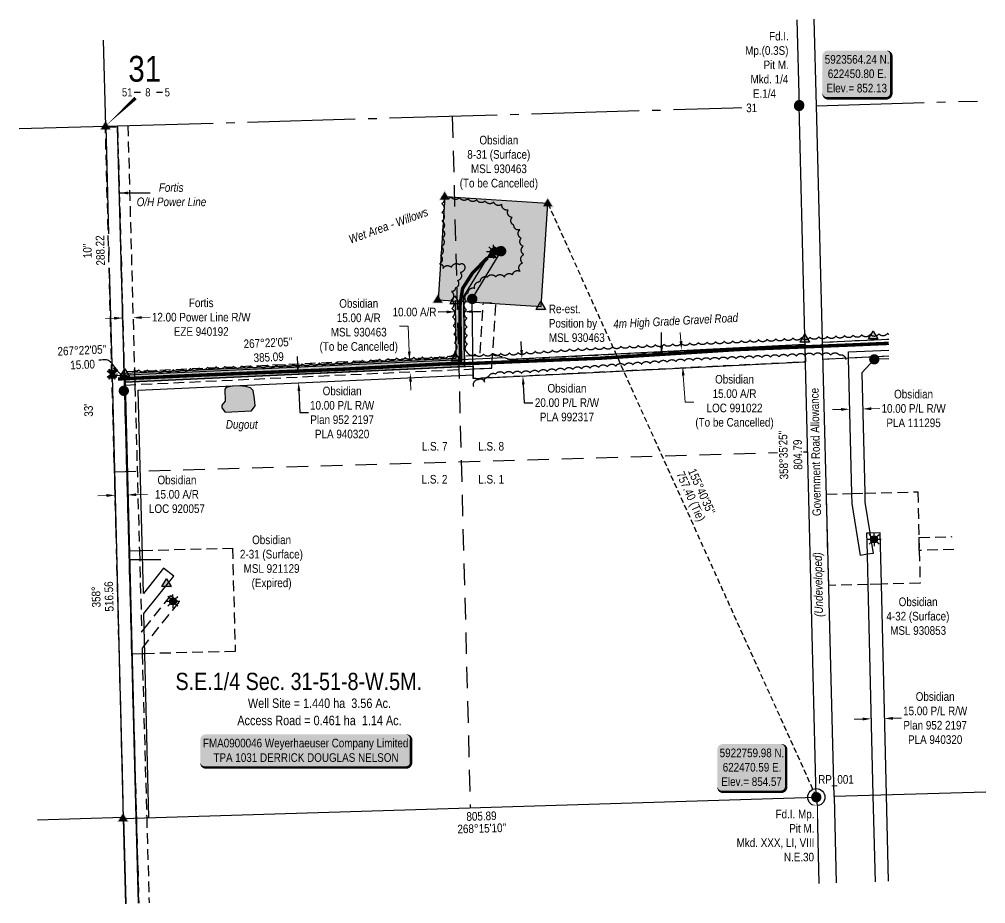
# Model space of a CAD drawing. Extents: x 621079 to 624949, y 5922636 to 5925537.
# Drawn here: x 621545 to 622667, y 5922636 to 5923664 of the extents above; entities that cross this region are included whole.
import ezdxf
from ezdxf.enums import TextEntityAlignment as Align

# ---------------------------------------------------------------- set-up
doc = ezdxf.new("R2010")
doc.units = 0
doc.header["$LTSCALE"] = 5
doc.header["$PDSIZE"] = 0.5
for name, pattern in [('0', [1, 1, 0]), ('foc-ACCESSROAD', [3.75, 2.5, -1.25]), ('foc-FLOWLINE', [3.75, 2.5, -1.25]), ('foc-LSD', [8, 5, -3]), ('foc-QUARTERLINE', [33, 25, -3, 2, -3]), ('foc-TIELINE', [1.875, 1.25, -0.625])]:
    doc.linetypes.add(name, pattern=pattern)
doc.layers.get('Defpoints').update_dxf_attribs({"color": 9})
for name, color, linetype in [('10', 1, 'Continuous'), ('35', 37, 'Continuous'), ('9', 3, 'Continuous'), ('AS-POWER', 104, 'foc-POWER'), ('AS-POWER-T', 104, 'Continuous'), ('AS-ROADS', 254, 'Continuous'), ('C-AR', 13, 'foc-ACCESSROAD'), ('C-RW', 13, 'Continuous'), ('C-SYMBOL', 7, 'Continuous'), ('C-WS', 13, 'foc-ACCESSROAD'), ('C-WS-S', 13, 'Continuous'), ('DETAIL-T', 7, 'Continuous'), ('F-EZE', 190, 'foc-FLOWLINE'), ('L-AREAREQUIRED', 7, 'Continuous'), ('L-AREAWORK', 5, 'Continuous'), ('L-BD', 7, 'Continuous'), ('L-MON', 1, 'Continuous'), ('L-ROAD-T', 7, 'Continuous'), ('L-SEC', 7, 'Continuous'), ('L-SECLBL', 7, 'Continuous'), ('L-SECQ', 8, 'foc-QUARTERLINE'), ('L-SECTION-LSD', 7, 'foc-LSD'), ('L-TIE', 7, 'foc-TIELINE'), ('L-TIE-T', 7, 'Continuous'), ('P-PROPOSED', 10, 'Continuous'), ('P-PROPOSED-H', 21, 'Continuous'), ('P-TXT', 4, 'Continuous'), ('T-BUSH', 110, '0'), ('T-BUSH-T', 110, 'Continuous'), ('T-WATER', 160, 'Continuous'), ('T-WATER-H', 133, 'Continuous'), ('T-WATER-T', 170, 'Continuous')]:
    doc.layers.add(name, color=color, linetype=linetype)
for name, color, linetype, lineweight in [('C-AR-T', 13, 'Continuous', 9), ('C-WS-T', 13, 'Continuous', 9), ('F-EZE-T', 190, 'Continuous', 9), ('T-TEXT', 48, 'Continuous', 18)]:
    doc.layers.add(name, color=color, linetype=linetype, lineweight=lineweight)
doc.styles.add('100L', font='ARIALN.TTF', dxfattribs={"height": 11})
doc.styles.add('175L', font='ARIALN.TTF', dxfattribs={"height": 20})
doc.styles.add('80', font='ARIALN.TTF', dxfattribs={"height": 10})
doc.styles.add('80CG', font='ARIALN.TTF', dxfattribs={"height": 10})
doc.styles.add('80L', font='ARIALN.TTF', dxfattribs={"height": 10})
doc.styles.add('80LS', font='ARIALNI.TTF', dxfattribs={"height": 10})
doc.styles.add('foc-LtypeFont', font='ARIALN.TTF', dxfattribs={"height": 7.35})
doc.styles.add('SIMPLEX', font='ARIALN.TTF')
doc.linetypes.add('foc-POWER', pattern='A,6,-1,["P",foc-LtypeFont,S=0.2,R=0,X=-0.625,Y=-0.75],-1.24,4', length=12.24)
doc.dimstyles.new('Compass 5 000', dxfattribs={"dimscale": 5, "dimtxt": 9, "dimasz": 2, "dimexe": 0.2, "dimexo": 0.0625, "dimgap": 0.5, "dimtad": 0, "dimtih": 1, "dimtoh": 1, "dimzin": 0, "dimdsep": 46, "dimtxsty": '80CG', "dimcen": 0.1, "dimse1": 1, "dimse2": 1, "dimclrd": 256, "dimclrt": 256, "dimaunit": 1, "dimadec": 4, "dimazin": 0, "dimtfac": 0.06, "dimtofl": 0, "dimtmove": 0, "dimatfit": 1, "dimfxl": 0.2, "dimtolj": 1, "dimtzin": 0, "dimlwd": -1, "dimarcsym": 0})

# ---------------------------------------------------------------- blocks, each defined once
blk = doc.blocks.new('L-SECLBL')
at = {"layer": '9', "color": 7}
for p, q in [((-5.1, -27.8), (-12.3, -27.8)), ((20.7, -27.8), (13.5, -27.8))]:
    blk.add_line(p, q, dxfattribs=at)
at = {"layer": '10', "color": 2, "style": 'SIMPLEX'}
blk.add_attdef('SEC', text='', height=30, dxfattribs=at).set_placement((0, 0), align=Align.MIDDLE)
at = {"layer": '10', "color": 5, "style": '80L'}
blk.add_attdef('TWP', text='', height=9.5, dxfattribs=at).set_placement((-14.4, -27.4), align=Align.MIDDLE_RIGHT)
blk.add_attdef('RGE', text='', height=9.5, dxfattribs=at).set_placement((3.6, -27.4), align=Align.MIDDLE_CENTER)
blk.add_attdef('MER', text='', height=9.5, dxfattribs=at).set_placement((23.2, -27.4), align=Align.MIDDLE_LEFT)
blk = doc.blocks.new('*U37')
h = blk.add_hatch(color=255)
edge = h.paths.add_edge_path()
edge.add_line((-116.5, -20), (116.5, -20))
edge.add_arc((116.5, -14), 6, 270, 360)
edge.add_line((122.5, -14), (122.5, 12.5))
edge.add_arc((116.5, 12.5), 6, 0, 90)
edge.add_line((116.5, 18.5), (-116.5, 18.5))
edge.add_arc((-116.5, 12.5), 6, 90, 180)
edge.add_line((-122.5, 12.5), (-122.5, -14))
edge.add_arc((-116.5, -14), 6, 180, 270)
at = {"color": 44, "flags": 128}
blk.add_lwpolyline([(-116.5, -20, 3, 3, 0), (116.5, -20, 3, 3, 0.414214), (122.5, -14, 3, 3, 0), (122.5, 12.5, 3, 0, 0.414214), (116.5, 18.5, 0, 0, 0), (-116.5, 18.5, 0, 0, 0.414214), (-122.5, 12.5, 0, 0, 0), (-122.5, -14, 0, 3, 0.414214)], format="xyseb", close=True, dxfattribs=at)
at = {"color": 44, "style": '80'}
blk.add_attdef('ENTER_TEXT_001', (-36, -5), '', height=10, dxfattribs=at)
blk = doc.blocks.new('*D38')
at = {"layer": 'Defpoints', "color": 0, "transparency": 16777216}
for p in [(621664, 5923346.3), (621676, 5923346.6), (621676.8, 5923317.2)]:
    blk.add_point(p, dxfattribs=at)
at = {"layer": 'F-EZE-T', "transparency": 16777216}
for p, q in [((621686.8, 5923317.5), (621696.8, 5923317.8)), ((621654.8, 5923316.6), (621644.8, 5923316.3))]:
    blk.add_line(p, q, dxfattribs=at)
for points in [[(621654.8, 5923318.3), (621654.9, 5923314.9), (621664.8, 5923316.9)], [(621686.8, 5923319.1), (621686.9, 5923315.8), (621676.8, 5923317.2)]]:
    blk.add_solid(points, dxfattribs=at)
at = {"layer": 'F-EZE-T', "transparency": 16777216, "insert": (621756, 5923317.8), "char_height": 10, "attachment_point": 5, "style": '80CG'}
blk.add_mtext('\\A1;Fortis\\P12.00 Power Line R/W\\PEZE 940192', dxfattribs=at)
blk = doc.blocks.new('*D39')
at = {"layer": 'C-AR-T', "transparency": 16777216}
for p, q in [((621646, 5923110.6), (621636, 5923110.3)), ((621680.4, 5923111.5), (621693.5, 5923111.9))]:
    blk.add_line(p, q, dxfattribs=at)
for points in [[(621645.9, 5923112.3), (621646, 5923108.9), (621656, 5923110.9)], [(621680.4, 5923113.2), (621680.5, 5923109.9), (621670.4, 5923111.3)]]:
    blk.add_solid(points, dxfattribs=at)
at = {"layer": 'Defpoints', "color": 0, "transparency": 16777216}
for p in [(621655, 5923148.4), (621669.4, 5923148.8), (621670.4, 5923111.3)]:
    blk.add_point(p, dxfattribs=at)
at = {"layer": 'C-AR-T', "transparency": 16777216, "insert": (621727.8, 5923111.9), "char_height": 10, "attachment_point": 5, "style": '80CG'}
blk.add_mtext('\\A1;Obsidian\\P15.00 A/R\\PLOC 920057', dxfattribs=at)
blk = doc.blocks.new('*D40')
at = {"layer": 'C-AR-T', "transparency": 16777216}
for p, q in [((622313.3, 5923290), (622312.6, 5923300)), ((622316.1, 5923250.1), (622318.2, 5923219.2)), ((622318.2, 5923219.2), (622328.2, 5923219.2))]:
    blk.add_line(p, q, dxfattribs=at)
for points in [[(622315, 5923290.1), (622311.7, 5923289.9), (622314, 5923280)], [(622317.7, 5923250.2), (622314.4, 5923250), (622315.4, 5923260.1)]]:
    blk.add_solid(points, dxfattribs=at)
at = {"layer": 'Defpoints', "color": 0, "transparency": 16777216}
for p in [(622278.9, 5923277.6), (622280.3, 5923257.6), (622315.4, 5923260.1)]:
    blk.add_point(p, dxfattribs=at)
at = {"layer": 'C-AR-T', "transparency": 16777216, "insert": (622375.6, 5923219.2), "char_height": 10, "attachment_point": 5, "style": '80CG'}
blk.add_mtext('\\A1;Obsidian\\P15.00 A/R\\PLOC 991022\\P(To be Cancelled)', dxfattribs=at)
blk = doc.blocks.new('GAS')
h = blk.add_hatch(color=255)
h.dxf.hatch_style = 1
edge = h.paths.add_edge_path()
edge.add_arc((0, 0), 0.9, 0, 360)
for p, q in [((-0.81, 0), (-1.62, 0)), ((-0.57, 0.57), (-1.14, 1.14)), ((0, 0.81), (0, 1.62)), ((0.57, 0.57), (1.14, 1.14)), ((1.62, 0), (0.81, 0)), ((-0.57, -0.57), (-1.14, -1.14)), ((0, -0.81), (0, -1.62)), ((1.14, -1.14), (0.57, -0.57))]:
    blk.add_line(p, q)
blk.add_circle((0, 0), 0.8)
blk = doc.blocks.new('*D41')
at = {"layer": 'C-WS-S', "transparency": 16777216}
for p, q in [((621868.2, 5923262.1), (621867.7, 5923272.1)), ((621869.5, 5923232.1), (621870.7, 5923207)), ((621870.7, 5923207), (621880.7, 5923207))]:
    blk.add_line(p, q, dxfattribs=at)
for points in [[(621869.8, 5923262.2), (621866.5, 5923262), (621868.6, 5923252.1)], [(621871.2, 5923232.2), (621867.9, 5923232.1), (621869.1, 5923242.1)]]:
    blk.add_solid(points, dxfattribs=at)
at = {"layer": 'Defpoints', "color": 0, "transparency": 16777216}
for p in [(621868.6, 5923252.1), (621932, 5923255), (621932.4, 5923245)]:
    blk.add_point(p, dxfattribs=at)
at = {"layer": 'C-WS-S', "transparency": 16777216, "insert": (621919.7, 5923207), "char_height": 10, "attachment_point": 5, "style": '80CG'}
blk.add_mtext('\\A1;Obsidian\\P10.00 P/L R/W\\PPlan 952 2197\\PPLA 940320', dxfattribs=at)
blk = doc.blocks.new('*D42')
at = {"layer": 'C-WS-S', "transparency": 16777216}
for p, q in [((622128.1, 5923279.6), (622127.6, 5923289.6)), ((622130.2, 5923239.6), (622131.3, 5923218.5)), ((622131.3, 5923218.5), (622141.3, 5923218.5))]:
    blk.add_line(p, q, dxfattribs=at)
for points in [[(622129.8, 5923279.7), (622126.5, 5923279.5), (622128.6, 5923269.6)], [(622131.9, 5923239.7), (622128.6, 5923239.5), (622129.7, 5923249.6)]]:
    blk.add_solid(points, dxfattribs=at)
at = {"layer": 'Defpoints', "color": 0, "transparency": 16777216}
for p in [(622170.9, 5923271.8), (622171.9, 5923251.8), (622129.7, 5923249.6)]:
    blk.add_point(p, dxfattribs=at)
at = {"layer": 'C-WS-S', "transparency": 16777216, "insert": (622180.9, 5923218.5), "char_height": 10, "attachment_point": 5, "style": '80CG'}
blk.add_mtext('\\A1;Obsidian\\P20.00 P/L R/W\\PPLA 992317', dxfattribs=at)
blk = doc.blocks.new('*D43')
at = {"layer": 'C-AR-T', "transparency": 16777216}
for p, q in [((622524.6, 5922850.8), (622514.6, 5922850.6)), ((622559.6, 5922851.7), (622569.6, 5922851.9))]:
    blk.add_line(p, q, dxfattribs=at)
for points in [[(622524.5, 5922852.5), (622524.6, 5922849.2), (622534.6, 5922851.1)], [(622559.5, 5922853.3), (622559.6, 5922850), (622549.6, 5922851.4)]]:
    blk.add_solid(points, dxfattribs=at)
at = {"layer": 'Defpoints', "color": 0, "transparency": 16777216}
for p in [(622533.8, 5922884.6), (622548.8, 5922885), (622549.6, 5922851.4)]:
    blk.add_point(p, dxfattribs=at)
at = {"layer": 'C-AR-T', "transparency": 16777216, "insert": (622608.7, 5922851.9), "char_height": 10, "attachment_point": 5, "style": '80CG'}
blk.add_mtext('\\A1;Obsidian\\P15.00 P/L R/W^JPlan 952 2197\\PPLA 940320', dxfattribs=at)
blk = doc.blocks.new('TRIA')
blk.add_hatch(color=255).paths.add_polyline_path([(-0.04, 1.52), (-1.47, -0.87), (1.39, -0.87)])
blk = doc.blocks.new('TRIAA')
blk.add_blockref('TRIA', (0, 0))
blk = doc.blocks.new('TRIB')
at = {"color": 1}
blk.add_lwpolyline([(-1.12, -0.67), (-0.04, 1.13), (1.04, -0.67)], close=True, dxfattribs=at)
blk = doc.blocks.new('TRIBB')
blk.add_blockref('TRIB', (0, 0))
blk = doc.blocks.new('TRICC')
for name in ['TRIAA', 'TRIBB']:
    blk.add_blockref(name, (0, 0))
blk = doc.blocks.new('plspike')
blk.add_blockref('TRICC', (0, 0))
blk = doc.blocks.new('fdia')
at = {"color": 255, "const_width": 1}
blk.add_lwpolyline([(-0.5, 0, 1), (0.5, 0, 1)], format="xyb", close=True, dxfattribs=at)
blk = doc.blocks.new('Fdiaa')
blk.add_blockref('fdia', (0, 0))
blk = doc.blocks.new('fdib')
at = {"color": 1, "const_width": 1.6}
blk.add_lwpolyline([(-0.4, 0, 1), (0.4, 0, 1)], format="xyb", close=True, dxfattribs=at)
at = {"color": 1}
blk.add_circle((0, 0), 0.8, dxfattribs=at)
blk = doc.blocks.new('Fdibb')
blk.add_blockref('fdib', (0, 0))
blk = doc.blocks.new('fdicc')
for name in ['Fdibb', 'Fdiaa']:
    blk.add_blockref(name, (0, 0))
blk = doc.blocks.new('FDI')
blk.add_blockref('fdicc', (0, 0))
blk = doc.blocks.new('STRIA')
blk.add_hatch(color=255).paths.add_polyline_path([(-0.04, 1.52), (-1.47, -0.87), (1.39, -0.87)])
blk = doc.blocks.new('STRIAA')
blk.add_blockref('STRIA', (0, 0))
blk = doc.blocks.new('STRIB')
at = {"color": 1}
blk.add_solid([(-1.12, -0.67), (-0.04, 1.13), (1.04, -0.67)], dxfattribs=at)
blk = doc.blocks.new('STRIBB')
blk.add_blockref('STRIB', (0, 0))
blk = doc.blocks.new('STRICC')
for name in ['STRIAA', 'STRIBB']:
    blk.add_blockref(name, (0, 0))
blk = doc.blocks.new('fdspike')
blk.add_blockref('STRICC', (0, 0))
blk = doc.blocks.new('*D44')
at = {"layer": 'C-AR-T', "transparency": 16777216}
for p, q in [((621996.3, 5923307.3), (621986.3, 5923307.3)), ((621997.7, 5923277.9), (621996.3, 5923307.3)), ((621999.3, 5923242.9), (621999.7, 5923232.9))]:
    blk.add_line(p, q, dxfattribs=at)
for points in [[(621999.3, 5923278), (621996, 5923277.8), (621998.1, 5923267.9)], [(622000.9, 5923243), (621997.6, 5923242.8), (621998.8, 5923252.9)]]:
    blk.add_solid(points, dxfattribs=at)
at = {"layer": 'Defpoints', "color": 0, "transparency": 16777216}
for p in [(621976.9, 5923266.9), (621998.1, 5923267.9), (621977.6, 5923251.9)]:
    blk.add_point(p, dxfattribs=at)
at = {"layer": 'C-AR-T', "transparency": 16777216, "insert": (621939, 5923307.3), "char_height": 10, "attachment_point": 5, "style": '80CG'}
blk.add_mtext('\\A1;Obsidian\\P15.00 A/R\\PMSL 930463\\P(To be Cancelled)', dxfattribs=at)
blk = doc.blocks.new('TEMP')
h = blk.add_hatch(color=255)
h.dxf.hatch_style = 1
h.paths.add_polyline_path([(0, 0.25), (-0.67, 1.15), (-0.67, 0.67), (-1.15, 0.67), (-0.25, 0), (-1.15, -0.67), (-0.67, -0.67), (-0.67, -1.15), (0, -0.25), (0.67, -1.15), (0.67, -0.67), (1.15, -0.67), (0.25, 0), (1.15, 0.67), (0.67, 0.67), (0.67, 1.15)])
h.paths.add_polyline_path([(0.57, 0.85), (0.57, 0.57), (0.85, 0.57), (0.08, 0), (0.85, -0.57), (0.57, -0.57), (0.57, -0.85), (0, -0.08), (-0.57, -0.85), (-0.57, -0.57), (-0.85, -0.57), (-0.08, 0), (-0.85, 0.57), (-0.57, 0.57), (-0.57, 0.85), (0, 0.08)], flags=16)
h = blk.add_hatch(color=1)
h.dxf.hatch_style = 1
h.paths.add_polyline_path([(0, 0.08), (-0.57, 0.85), (-0.57, 0.57), (-0.85, 0.57), (-0.08, 0), (-0.85, -0.57), (-0.57, -0.57), (-0.57, -0.85), (0, -0.08), (0.57, -0.85), (0.57, -0.57), (0.85, -0.57), (0.08, 0), (0.85, 0.57), (0.57, 0.57), (0.57, 0.85)])
at = {"color": 1}
for p, q in [((-0.08, 0), (0.08, 0)), ((0, 0.08), (0, -0.08))]:
    blk.add_line(p, q, dxfattribs=at)
at = {"color": 255, "flags": 128}
blk.add_lwpolyline([(-0.25, 0), (-1.15, 0.67), (-0.67, 0.67), (-0.67, 1.15), (0, 0.25), (0.67, 1.15), (0.67, 0.67), (1.15, 0.67), (0.25, 0), (1.15, -0.67), (0.67, -0.67), (0.67, -1.15), (0, -0.25), (-0.67, -1.15), (-0.67, -0.67), (-1.15, -0.67)], close=True, dxfattribs=at)
at = {"color": 1, "flags": 128}
blk.add_lwpolyline([(-0.08, 0), (-0.85, 0.57), (-0.57, 0.57), (-0.57, 0.85), (0, 0.08), (0.57, 0.85), (0.57, 0.57), (0.85, 0.57), (0.08, 0), (0.85, -0.57), (0.57, -0.57), (0.57, -0.85), (0, -0.08), (-0.57, -0.85), (-0.57, -0.57), (-0.85, -0.57)], close=True, dxfattribs=at)
blk = doc.blocks.new('*U50')
h = blk.add_hatch(color=254)
edge = h.paths.add_edge_path()
edge.add_line((-34, -28.5), (34, -28.5))
edge.add_arc((34, -22.5), 6, 270, 360)
edge.add_line((40, -22.5), (40, 21))
edge.add_arc((34, 21), 6, 0, 90)
edge.add_line((34, 27), (-34, 27))
edge.add_arc((-34, 21), 6, 90, 180)
edge.add_line((-40, 21), (-40, -22.5))
edge.add_arc((-34, -22.5), 6, 180, 270)
at = {"color": 1, "flags": 128}
blk.add_lwpolyline([(-34, -28.5, 3, 3, 0), (34, -28.5, 3, 3, 0.414214), (40, -22.5, 3, 3, 0), (40, 21, 3, 0, 0.414214), (34, 27, 0, 0, 0), (-34, 27, 0, 0, 0.414214), (-40, 21, 0, 0, 0), (-40, -22.5, 0, 3, 0.414214)], format="xyseb", close=True, dxfattribs=at)
blk.add_lwpolyline([(-5.7, -12.4, 0, 10, 0), (0, 0, 5, 5, 0)], format="xyseb", dxfattribs=at)
at = {"color": 1, "style": '80'}
blk.add_attdef('ENTER_TEXT_001', (-36, -5), '', height=10, dxfattribs=at)
blk = doc.blocks.new('*D51')
at = {"layer": 'Defpoints', "color": 0, "transparency": 16777216}
for p in [(622051.1, 5923324.6), (622051.1, 5923324.1), (622061.1, 5923324.7)]:
    blk.add_point(p, dxfattribs=at)
at = {"layer": 'P-TXT', "transparency": 16777216}
for p, q in [((622041.1, 5923323.9), (622031.1, 5923323.8)), ((622071.1, 5923324.4), (622081.1, 5923324.5))]:
    blk.add_line(p, q, dxfattribs=at)
for points in [[(622041.1, 5923325.6), (622041.1, 5923322.3), (622051.1, 5923324.1)], [(622071.1, 5923326), (622071.1, 5923322.7), (622061.1, 5923324.2)]]:
    blk.add_solid(points, dxfattribs=at)
at = {"layer": 'P-TXT', "transparency": 16777216, "insert": (622003.8, 5923323.8), "char_height": 10, "attachment_point": 5, "style": '80CG'}
blk.add_mtext('\\A1;10.00 A/R', dxfattribs=at)
blk = doc.blocks.new('*D52')
at = {"layer": 'C-AR-T', "transparency": 16777216}
for p, q in [((622499.5, 5923210.6), (622489.5, 5923210.4)), ((622534.5, 5923211.5), (622544.5, 5923211.7))]:
    blk.add_line(p, q, dxfattribs=at)
for points in [[(622499.4, 5923212.3), (622499.5, 5923209), (622509.5, 5923210.9)], [(622534.4, 5923213.2), (622534.5, 5923209.8), (622524.5, 5923211.2)]]:
    blk.add_solid(points, dxfattribs=at)
at = {"layer": 'Defpoints', "color": 0, "transparency": 16777216}
for p in [(622509.3, 5923217.4), (622524.3, 5923217.8), (622524.5, 5923211.2)]:
    blk.add_point(p, dxfattribs=at)
at = {"layer": 'C-AR-T', "transparency": 16777216, "insert": (622583.6, 5923211.7), "char_height": 10, "attachment_point": 5, "style": '80CG'}
blk.add_mtext('\\A1;Obsidian\\P10.00 P/L R/W\\PPLA 111295', dxfattribs=at)

msp = doc.modelspace()

# ---------------------------------------------------------------- hatches: boundary and pattern name
at = {"layer": 'P-PROPOSED-H'}
h = msp.add_hatch(color=256, dxfattribs=at)
h.dxf.hatch_style = 1
h.paths.add_polyline_path([(622039.047, 5923457.856), (622031.103, 5923338.161), (622150.793, 5923330.234), (622158.74, 5923449.912)])
h = msp.add_hatch(color=256, dxfattribs=at)
h.dxf.hatch_style = 1
h.paths.add_polyline_path([(621667.546, 5923242.328), (622061.969, 5923260.459), (622060.917, 5923336.143), (622050.913, 5923336.852), (622051.839, 5923270), (621667.293, 5923252.323)])
at = {"layer": 'T-WATER-H'}
h = msp.add_hatch(color=256, dxfattribs=at)
h.dxf.hatch_style = 1
h.paths.add_polyline_path([(621783.293, 5923234.345), (621783.692, 5923220.385), (621780.001, 5923215.499), (621779.901, 5923212.408), (621783.692, 5923207.522), (621814.515, 5923208.918), (621818.704, 5923214.801), (621818.006, 5923223.077), (621816.211, 5923232.55), (621813.218, 5923235.84), (621807.432, 5923237.436), (621800.649, 5923238.134), (621792.17, 5923237.535), (621784.988, 5923235.94)])

# ---------------------------------------------------------------- linework, layer by layer
at = {"layer": '35', "color": 3}
msp.add_circle((622470.589, 5922759.98), 9.997, dxfattribs=at)
at = {"layer": 'AS-POWER', "flags": 128}
for points in [[(621683.566, 5922636.706), (621658.789, 5923539.007)], [(621672.595, 5923036.229), (621708.955, 5923036.229)]]:
    msp.add_lwpolyline(points, dxfattribs=at)
at = {"layer": 'AS-ROADS', "const_width": 3.999, "flags": 128}
for points in [[(622088.772, 5923386.97), (622071.151, 5923369.156), (622059.647, 5923351.175), (622056.469, 5923330.513), (622057.366, 5923263.923), (622036.716, 5923263.485), (621920.057, 5923257.339), (621751.878, 5923250.333), (621659.224, 5923246.02)], [(622554.83, 5923287.458), (622510.345, 5923285.538), (622378.61, 5923280.201), (622217.969, 5923270.071), (622064.254, 5923263.871), (622051.726, 5923263.911)]]:
    msp.add_lwpolyline(points, dxfattribs=at)
at = {"layer": 'C-AR'}
for points in [[(621668.382, 5922636.261), (621665.838, 5922736.232), (621652.277, 5923250.394), (621644.674, 5923538.681), (621658.798, 5923539.007), (621666.573, 5923252.772), (621666.62, 5923251.039), (621666.837, 5923243.036), (621666.98, 5923237.765), (621667.109, 5923233.042), (621672.192, 5923046.424), (621675.162, 5922937.418), (621675.462, 5922926.398), (621680.629, 5922736.668), (621683.499, 5922636.704)], [(622554.984, 5923272.417), (622508.152, 5923270.196), (622507.863, 5923270.183), (622478.324, 5923268.784), (622477.813, 5923288.794), (622554.778, 5923292.443)], [(622630.489, 5923047.81), (622590.248, 5923046.802), (622589.872, 5923061.806), (622628.533, 5923062.775)]]:
    msp.add_lwpolyline(points, dxfattribs=at)
at = {"layer": 'C-AR', "flags": 128}
for points in [[(621667.63, 5923239.02), (622093.448, 5923258.736), (622098.426, 5923333.695), (622083.464, 5923334.688), (622079.374, 5923273.095), (621667.251, 5923254.014)], [(622071.937, 5923257.74), (622093.448, 5923258.736), (622094.567, 5923275.592), (622114.005, 5923268.619), (622272.02, 5923276.584), (622331.923, 5923279.604), (622457.471, 5923285.933), (622457.97, 5923265.939), (622332.93, 5923259.636), (622273.027, 5923256.617), (622072.081, 5923246.487)]]:
    msp.add_lwpolyline(points, close=True, dxfattribs=at)
at = {"layer": 'C-RW'}
for points in [[(622554.984, 5923272.417), (622508.152, 5923270.196), (622507.863, 5923270.183), (622478.324, 5923268.784), (622477.813, 5923288.794), (622554.778, 5923292.443)], [(622555.013, 5923269.631), (622538.041, 5923268.876), (622523.453, 5923253.2), (622526.883, 5923113.277), (622527.144, 5923102.78), (622532.894, 5923067.412), (622536.673, 5923043.38), (622529.927, 5923042.406), (622521.862, 5923041.004), (622512.173, 5923101.401), (622511.891, 5923112.902), (622508.013, 5923270.189), (622507.851, 5923277.541), (622554.91, 5923279.636)], [(622539.205, 5922661.781), (622536.751, 5922761.942), (622530.782, 5923007.28), (622529.957, 5923041.191), (622529.922, 5923042.62), (622529.321, 5923067.326), (622533.047, 5923067.416), (622544.312, 5923067.689), (622545.772, 5923007.655), (622551.738, 5922762.377), (622554.192, 5922662.22)]]:
    msp.add_lwpolyline(points, dxfattribs=at)
at = {"layer": 'C-WS'}
for points in [[(622590.248, 5923046.802), (622591.2, 5923008.793), (622545.772, 5923007.655), (622530.782, 5923007.28), (622485.029, 5923006.134), (622482.322, 5923112.161), (622512.287, 5923112.912), (622526.88, 5923113.277), (622527.269, 5923113.287), (622588.545, 5923114.821), (622589.872, 5923061.806), (622590.248, 5923046.802)], [(621792.224, 5923049.45), (621795.494, 5922929.423), (621690.452, 5922926.776), (621687.465, 5922926.7), (621675.462, 5922926.398), (621675.162, 5922937.418), (621672.192, 5923046.424), (621684.195, 5923046.727), (621687.183, 5923046.802), (621792.224, 5923049.45)]]:
    msp.add_lwpolyline(points, close=True, dxfattribs=at)
at = {"layer": 'Defpoints', "color": 5}
for p, q in [((622158.74, 5923449.912), (622158.742, 5923449.912)), ((622031.127, 5923338.071), (622031.133, 5923338.159)), ((621666.08, 5923232.248), (621666.161, 5923232.25))]:
    msp.add_line(p, q, dxfattribs=at)
at = {"layer": 'Defpoints'}
for p in [(622095.694, 5923393.975), (622537.744, 5923059.671), (621729.775, 5922986.854)]:
    msp.add_point(p, dxfattribs=at)
at = {"layer": 'F-EZE'}
msp.add_lwpolyline([(621683.499, 5922636.704), (621680.629, 5922736.668), (621675.462, 5922926.398), (621675.162, 5922937.418), (621672.192, 5923046.424), (621667.109, 5923233.042), (621666.98, 5923237.765), (621666.837, 5923243.036), (621666.62, 5923251.039), (621666.572, 5923252.772), (621658.789, 5923539.007), (621658.739, 5923540.267), (621670.741, 5923540.608), (621678.568, 5923253.318), (621678.615, 5923251.578), (621678.833, 5923243.575), (621678.976, 5923238.312), (621684.195, 5923046.727), (621686.776, 5922951.973), (621689.667, 5922955.596), (621720.529, 5922994.27), (621729.914, 5922986.78), (621687.283, 5922933.358), (621687.465, 5922926.7), (621692.631, 5922737.021), (621695.501, 5922637.055)], dxfattribs=at)
at = {"layer": 'L-SEC'}
for p, q in [((622448.136, 5923663.424), (622450.7, 5923562.837)), ((622470.801, 5923563.442), (622468.238, 5923664.013)), ((622491.297, 5922760.621), (622470.801, 5923563.442)), ((621665.354, 5922735.418), (622470.589, 5922759.98)), ((622471.195, 5922760.037), (622473.703, 5922659.861)), ((622667.372, 5922765.748), (622491.297, 5922760.621)), ((622491.297, 5922760.621), (622493.805, 5922660.45)), ((621665.837, 5922736.231), (621565.88, 5922733.276))]:
    msp.add_line(p, q, dxfattribs=at)
at = {"layer": 'L-SEC', "flags": 128}
msp.add_lwpolyline([(622470.589, 5922759.98), (622450.553, 5923563.309)], dxfattribs=at)
at = {"layer": 'L-SECLBL', "flags": 128}
msp.add_lwpolyline([(621644.641, 5923539.869, 0, 3.999, 0), (621679.673, 5923572.437, 0, 0, 0)], format="xyseb", dxfattribs=at)
at = {"layer": 'L-SECQ'}
for p, q in [((621642.006, 5923639.83), (621644.643, 5923539.867)), ((622470.801, 5923563.442), (622657.694, 5923569.072)), ((621645.034, 5923539.662), (622450.553, 5923563.309)), ((621544.681, 5923537.018), (621644.643, 5923539.867)), ((621665.837, 5922736.231), (621668.382, 5922636.261))]:
    msp.add_line(p, q, dxfattribs=at)
at = {"layer": 'L-SECQ', "flags": 128}
msp.add_lwpolyline([(621645.034, 5923539.662), (621665.354, 5922735.418)], dxfattribs=at)
at = {"layer": 'L-SECTION-LSD', "flags": 128}
for points in [[(622047.671, 5923551.352), (622068.516, 5922748.134)], [(621655.24, 5923138.049), (622460.948, 5923161.437)]]:
    msp.add_lwpolyline(points, dxfattribs=at)
at = {"layer": 'L-TIE'}
for p, q in [((622158.74, 5923449.912), (622470.589, 5922759.98)), ((621652.309, 5923251.634), (621667.291, 5923252.323))]:
    msp.add_line(p, q, dxfattribs=at)
at = {"layer": 'P-PROPOSED', "flags": 128}
for points in [[(622039.047, 5923457.856), (622031.103, 5923338.161), (622150.793, 5923330.234), (622158.74, 5923449.912)], [(621667.546, 5923242.328), (622061.969, 5923260.459), (622060.917, 5923336.143), (622050.913, 5923336.852), (622051.839, 5923270), (621667.293, 5923252.323)]]:
    msp.add_lwpolyline(points, close=True, dxfattribs=at)
at = {"layer": 'T-BUSH', "flags": 128}
for points in [[(622554.725, 5923297.675, -0.08249204), (622553.246, 5923299.022, -0.52056705), (622543.266, 5923298.456, -0.52056705), (622533.285, 5923297.89, -0.52056705), (622523.302, 5923297.375, -0.52056705), (622513.317, 5923296.9, -0.52056705), (622503.332, 5923296.425, -0.52056705), (622493.346, 5923295.95, -0.52056705), (622483.361, 5923295.475, -0.52056705), (622473.376, 5923295, -0.52056705), (622463.391, 5923294.524, -0.52056705), (622453.406, 5923294.049, -0.52056705), (622443.42, 5923293.574, -0.52056705), (622433.435, 5923293.099, -0.52056705), (622423.45, 5923292.624, -0.52056705), (622413.465, 5923292.149, -0.52056705), (622403.48, 5923291.673, -0.52056705), (622393.494, 5923291.197, -0.52056705), (622383.509, 5923290.719, -0.52056705), (622373.524, 5923290.24, -0.52056705), (622363.539, 5923289.762, -0.52056705), (622353.554, 5923289.284, -0.52056705), (622343.569, 5923288.806, -0.52056705), (622333.584, 5923288.328, -0.52056705), (622323.599, 5923287.85, -0.52056705), (622313.614, 5923287.372, -0.52056705), (622303.629, 5923286.894, -0.52056705), (622293.644, 5923286.416, -0.52056705), (622283.659, 5923285.937, -0.52056705), (622273.674, 5923285.459, -0.52056705), (622263.689, 5923284.981, -0.52056705), (622253.704, 5923284.503, -0.52056705), (622243.719, 5923284.025, -0.52056705), (622233.733, 5923283.547, -0.52056705), (622223.748, 5923283.069, -0.52056705), (622213.763, 5923282.591, -0.52056705), (622203.778, 5923282.113, -0.52056705), (622193.793, 5923281.634, -0.52056705), (622183.817, 5923281.01, -0.52056705), (622173.847, 5923280.286, -0.52056705), (622163.876, 5923279.562, -0.52056705), (622153.906, 5923278.838, -0.52056705), (622143.936, 5923278.115, -0.52056705), (622133.966, 5923277.391, -0.52056705), (622123.995, 5923276.667, -0.52056705), (622114.01, 5923276.21, -0.52056705), (622104.022, 5923275.786, -0.52056705), (622094.035, 5923275.362, -0.52056705), (622084.047, 5923274.939, -0.52056705), (622074.059, 5923274.58, -0.52056705), (622065.501, 5923276.554, -0.52056705), (622065.308, 5923286.549, -0.52056705), (622065.114, 5923296.544, -0.52056705), (622064.921, 5923306.538, -0.52056705), (622064.728, 5923316.533, -0.52056705), (622064.258, 5923326.518, -0.52056705), (622063.962, 5923336.505, -0.52056705), (622066.138, 5923346.157, -0.52056705), (622073.715, 5923351.556, -0.52056705), (622080.084, 5923359.176, -0.52056705), (622088.486, 5923364.594, -0.52056705), (622098.142, 5923364.755, -0.52056705), (622108.125, 5923364.646, -0.52056705), (622117.684, 5923367.07, -0.52056705), (622126.389, 5923371.22, -0.52056705), (622129.082, 5923380.847, -0.52056705), (622130.712, 5923390.675, -0.52056705), (622130.025, 5923400.216, -0.52056705), (622127.619, 5923409.525, -0.52056705), (622126.038, 5923419.385, -0.52056705), (622119.247, 5923424.731, -0.52056705), (622117.164, 5923433.705, -0.52056705), (622112.531, 5923442.357, -0.52056705), (622105.268, 5923449.034, -0.52056705), (622095.807, 5923451.664, -0.52056705), (622085.897, 5923452.972, -0.52056705), (622075.986, 5923454.28, -0.52056705), (622066.075, 5923455.588, -0.52056705), (622056.165, 5923456.896, -0.52056705), (622046.206, 5923457.751, -0.52056705), (622036.244, 5923458.584, -0.52056705), (622035.443, 5923449.628, -0.52056705), (622035.614, 5923439.633, -0.52056705), (622035.785, 5923429.638, -0.52056705), (622035.957, 5923419.643, -0.52056705), (622036.121, 5923409.648, -0.52056705), (622035.037, 5923399.711, -0.52056705), (622033.952, 5923389.773, -0.52056705), (622032.868, 5923379.836, -0.52056705), (622036.91, 5923374.488, -0.52056705), (622046.691, 5923375.863, -0.52056705), (622056.213, 5923378.905, -0.52056705), (622061.451, 5923378.664, -0.52056705), (622057.204, 5923369.701, -0.52056705), (622053.931, 5923360.255, -0.52056705), (622051.04, 5923351.582, -0.52056705), (622046.769, 5923347.743, -0.52056705), (622046.457, 5923337.777, -0.52056705), (622047.177, 5923327.91, -0.52056705), (622047.982, 5923317.948, -0.52056705), (622048.719, 5923307.979, -0.52056705), (622049.457, 5923298.009, -0.52056705), (622050.194, 5923288.04, -0.52056705), (622050.63, 5923278.127, -0.52056705), (622042.818, 5923272.519, -0.52056705), (622032.895, 5923271.994, -0.52056705), (622022.902, 5923271.749, -0.52056705), (622012.908, 5923271.503, -0.52056705), (622002.915, 5923271.257, -0.52056705), (621992.921, 5923271.012, -0.52056705), (621982.941, 5923270.497, -0.52056705), (621972.971, 5923269.774, -0.52056705), (621963, 5923269.051, -0.52056705), (621953.03, 5923268.328, -0.52056705), (621943.06, 5923267.605, -0.52056705), (621933.089, 5923266.882, -0.52056705), (621923.119, 5923266.159, -0.52056705), (621913.147, 5923265.466, -0.52056705), (621903.161, 5923264.998, -0.52056705), (621893.176, 5923264.53, -0.52056705), (621883.19, 5923264.062, -0.52056705), (621873.205, 5923263.594, -0.52056705), (621863.219, 5923263.126, -0.52056705), (621853.234, 5923262.658, -0.52056705), (621843.248, 5923262.19, -0.52056705), (621833.257, 5923261.88, -0.52056705), (621823.264, 5923261.611, -0.52056705), (621813.271, 5923261.342, -0.52056705), (621803.278, 5923261.074, -0.52056705), (621793.285, 5923260.805, -0.52056705), (621783.292, 5923260.537, -0.52056705), (621773.299, 5923260.268, -0.52056705), (621763.325, 5923259.617, -0.52056705), (621753.352, 5923258.93, -0.52056705), (621743.379, 5923258.243, -0.52056705), (621733.406, 5923257.557, -0.52056705), (621723.433, 5923256.87, -0.52056705), (621713.46, 5923256.2, -0.52056705), (621703.464, 5923256.336, -0.52056705), (621693.469, 5923256.472, -0.52056705), (621683.473, 5923256.608, -0.52056705), (621677.863, 5923256.685)], [(622072.751, 5923237.115, -0.52056705), (622078.009, 5923245.617, -0.52056705), (622085.1, 5923242.214, -0.52056705), (622090.092, 5923248.54, -0.52056705), (622098.198, 5923251.785, -0.52056705), (622108.19, 5923252.076, -0.52056705), (622118.182, 5923252.367, -0.52056705), (622128.175, 5923252.659, -0.52056705), (622138.155, 5923253.167, -0.52056705), (622148.121, 5923253.955, -0.52056705), (622158.086, 5923254.743, -0.52056705), (622168.051, 5923255.531, -0.52056705), (622178.017, 5923256.319, -0.52056705), (622187.982, 5923257.108, -0.52056705), (622197.948, 5923257.896, -0.52056705), (622207.913, 5923258.684, -0.52056705), (622217.878, 5923259.472, -0.52056705), (622227.844, 5923260.26, -0.52056705), (622237.811, 5923261.017, -0.52056705), (622247.78, 5923261.762, -0.52056705), (622257.749, 5923262.508, -0.52056705), (622267.717, 5923263.254, -0.52056705), (622277.686, 5923264, -0.52056705), (622287.655, 5923264.746, -0.52056705), (622297.623, 5923265.492, -0.52056705), (622307.592, 5923266.237, -0.52056705), (622317.561, 5923266.983, -0.52056705), (622327.543, 5923267.488, -0.52056705), (622337.531, 5923267.91, -0.52056705), (622347.518, 5923268.333, -0.52056705), (622357.506, 5923268.755, -0.52056705), (622367.494, 5923269.177, -0.52056705), (622377.481, 5923269.599, -0.52056705), (622387.469, 5923270.022, -0.52056705), (622397.456, 5923270.444, -0.52056705), (622407.443, 5923270.895, -0.52056705), (622417.428, 5923271.373, -0.52056705), (622427.413, 5923271.852, -0.52056705), (622437.398, 5923272.331, -0.52056705), (622447.383, 5923272.81, -0.52056705), (622457.368, 5923273.289, -0.52056705), (622467.353, 5923273.767, -0.52056705), (622477.347, 5923273.863, -0.52056705), (622487.344, 5923273.871, -0.52056705), (622497.34, 5923273.878, -0.52056705), (622504.747, 5923268.511, -0.52056705)]]:
    msp.add_lwpolyline(points, format="xyb", dxfattribs=at)
at = {"layer": 'T-WATER', "flags": 128}
msp.add_lwpolyline([(621783.293, 5923234.345), (621783.692, 5923220.385), (621780.001, 5923215.499), (621779.901, 5923212.408), (621783.692, 5923207.522), (621814.515, 5923208.918), (621818.704, 5923214.801), (621818.006, 5923223.077), (621816.211, 5923232.55), (621813.218, 5923235.84), (621807.432, 5923237.436), (621800.649, 5923238.134), (621792.17, 5923237.535), (621784.988, 5923235.94), (621783.293, 5923234.345)], dxfattribs=at)

# ---------------------------------------------------------------- block references
at = {"layer": 'C-WS-S', "color": 6, "xscale": 4.999999999999991, "yscale": 4.999999999999991, "zscale": 4.999999999999991}
for p in [(622095.694, 5923393.975), (621723.068, 5922987.609)]:
    msp.add_blockref('GAS', p, dxfattribs=at)
at = {"layer": 'C-WS-S', "color": 3, "xscale": 4.998250000000001, "yscale": 4.998250000000001, "zscale": 4.998250000000001}
msp.add_blockref('GAS', (622537.744, 5923059.671), dxfattribs=at)
at = {"layer": 'Defpoints', "color": 3}
for name, p, xscale, yscale, zscale in [('fdspike', (622094.53, 5923389.842), 4.998250000000001, 4.998250000000001, 4.998250000000001), ('FDI', (622104.423, 5923394.615), 4.998250000000001, 4.998250000000001, 4.998250000000001), ('FDI', (622070.88, 5923339.026), 4.998250000000001, 4.998250000000001, 4.998250000000001), ('plspike', (622457.486, 5923292.318), 4.998250000000001, 4.998250000000001, 4.998250000000001), ('plspike', (622536.828, 5923295.853), 4.998250000000001, 4.998250000000001, 4.998250000000001), ('FDI', (622538.005, 5923268.871), 4.999999999999992, 4.999999999999992, 4.999999999999992), ('FDI', (621666.08, 5923232.248), 4.998250000000001, 4.998250000000001, 4.998250000000001), ('plspike', (621716.026, 5923008.093), 4.998250000000001, 4.998250000000001, 4.998250000000001)]:
    msp.add_blockref(name, p, dxfattribs=dict(at, xscale=xscale, yscale=yscale, zscale=zscale))
at = {"layer": 'Defpoints', "color": 6}
ref = msp.add_blockref('*U37', (621877.407, 5922814.479), dxfattribs=dict(at, xscale=0.99965, yscale=0.99965, zscale=0.99965))
ref.add_attrib('ENTER_TEXT_001', 'FMA0900046 Weyerhaeuser Company Limited', (621757.994, 5922817.897), dxfattribs={"layer": '0', "color": 44, "height": 9.9965, "style": '80'})
ref.add_attrib('ENTER_TEXT_002', 'TPA 1031 DERRICK DOUGLAS NELSON', (621770.2, 5922801.059), dxfattribs={"layer": '0', "color": 44, "height": 9.9965, "style": '80'})
at = {"layer": 'DETAIL-T'}
ref = msp.add_blockref('*U50', (622517.744, 5923600.699), dxfattribs=dict(at, xscale=0.99965, yscale=0.99965, zscale=0.99965))
ref.add_attrib('ENTER_TEXT_001', '5923564.24 N.', (622480.438, 5923612.467), dxfattribs={"layer": '0', "color": 1, "height": 9.9965, "style": '80'})
ref.add_attrib('ENTER_TEXT_002', '622450.80 E.', (622483.96, 5923595.766), dxfattribs={"layer": '0', "color": 1, "height": 9.9965, "style": '80'})
ref.add_attrib('ENTER_TEXT_003', 'Elev.= 852.13', (622482.382, 5923579.064), dxfattribs={"layer": '0', "color": 1, "height": 9.9965, "style": '80'})
ref = msp.add_blockref('*U50', (622395.637, 5922794.729), dxfattribs=dict(at, xscale=0.99965, yscale=0.99965, zscale=0.99965))
ref.add_attrib('ENTER_TEXT_001', '5922759.98 N.', (622358.331, 5922806.498), dxfattribs={"layer": '0', "color": 1, "height": 9.9965, "style": '80'})
ref.add_attrib('ENTER_TEXT_002', '622470.59 E.', (622361.853, 5922789.796), dxfattribs={"layer": '0', "color": 1, "height": 9.9965, "style": '80'})
ref.add_attrib('ENTER_TEXT_003', 'Elev.= 854.57', (622360.274, 5922773.094), dxfattribs={"layer": '0', "color": 1, "height": 9.9965, "style": '80'})
at = {"layer": 'L-MON', "color": 3}
for name, p, xscale, yscale, zscale in [('FDI', (622450.553, 5923563.309), 4.999999999999992, 4.999999999999992, 4.999999999999992), ('FDI', (622450.797, 5923564.241), 4.999999999999992, 4.999999999999992, 4.999999999999992), ('fdspike', (621645.034, 5923539.662), 4.998250000000001, 4.998250000000001, 4.998250000000001), ('plspike', (622051.839, 5923270), 4.998250000000001, 4.998250000000001, 4.998250000000001), ('plspike', (621667.288, 5923252.323), 4.998250000000001, 4.998250000000001, 4.998250000000001), ('FDI', (622470.589, 5922759.98), 4.999999999999992, 4.999999999999992, 4.999999999999992), ('fdspike', (621665.354, 5922735.418), 4.998250000000001, 4.998250000000001, 4.998250000000001)]:
    msp.add_blockref(name, p, dxfattribs=dict(at, xscale=xscale, yscale=yscale, zscale=zscale))
at = {"layer": 'L-MON', "xscale": 4.999999999999997, "yscale": 4.999999999999997, "zscale": 4.999999999999997}
for name, p in [('fdspike', (622039.047, 5923457.856)), ('fdspike', (622158.74, 5923449.912)), ('fdspike', (622031.103, 5923338.161)), ('plspike', (622050.906, 5923336.85)), ('plspike', (622150.793, 5923330.234))]:
    msp.add_blockref(name, p, dxfattribs=at)
at = {"layer": 'L-MON', "color": 5, "xscale": 4.998250000000001, "yscale": 4.998250000000001, "zscale": 4.998250000000001}
msp.add_blockref('TEMP', (621652.309, 5923251.634), dxfattribs=at)
at = {"layer": 'L-SECLBL', "color": 6, "xscale": 0.99965, "yscale": 0.99965, "zscale": 0.99965}
msp.add_blockref('L-SECLBL', (621690.415, 5923606.58), dxfattribs=at).add_auto_attribs({'SEC': '31', 'TWP': '51', 'RGE': '8', 'MER': '5'})

# ---------------------------------------------------------------- texts
at = {"layer": '35', "color": 3, "style": '80'}
msp.add_attdef('RP_001', (622472.792, 5922775.661), 'RP', height=9.9965, dxfattribs=at)
at = {"layer": 'AS-POWER-T', "insert": (621679.108, 5923473.54), "char_height": 9.9965, "attachment_point": 1, "style": '80L'}
msp.add_mtext_dynamic_manual_height_columns('\\pi27.638;{\\fArial Narrow|b0|i1|c0|p34;Fortis\\P\\pi1.9173;O/H Power Line}', width=83.32928, gutter_width=50, heights=[0], dxfattribs=at)
at = {"layer": 'C-SYMBOL', "color": 3, "style": '175L'}
msp.add_text('S.E.1/4 Sec. 31-51-8-W.5M.', height=19.993, dxfattribs=at).set_placement((621869.314, 5922878.584), align=Align.BOTTOM_CENTER)
at = {"layer": 'C-WS-T', "char_height": 9.9965, "attachment_point": 1, "style": '80L'}
for s, width, insert in [('\\pi23.514;Obsidian\\P\\pi9.4022;8-31 (Surface)\\P\\pi13.65;MSL 930463\\P\\pi0.60585;(To be Cancelled)', 90.84607, (622055.713, 5923528.639)), ('\\pi18.289;Obsidian \\P\\pi4.1088;2-31 (Surface)\\P\\pi8.4115;MSL 921129\\P\\pi17.665;(Expired)', 80.39551, (621796.871, 5923064.082)), ('\\pi14.403;Obsidian\\P\\pi0.12747;4-32 (Surface)\\P\\pi4.5393;MSL 930853', 72.62387, (622551.91, 5922992.04))]:
    msp.add_mtext_dynamic_manual_height_columns(s, width=width, gutter_width=50, heights=[0], dxfattribs=dict(at, insert=insert))
at = {"layer": 'L-AREAREQUIRED', "color": 5, "style": '100L'}
msp.add_text('Well Site = 1.440 ha  3.56 Ac.', height=10.99615, dxfattribs=at).set_placement((621893.392, 5922860.398), align=Align.BOTTOM_CENTER)
at = {"layer": 'L-AREAWORK', "color": 5, "style": '100L'}
msp.add_text('Access Road = 0.461 ha  1.14 Ac.', height=10.99615, dxfattribs=at).set_placement((621893.392, 5922840.405), align=Align.BOTTOM_CENTER)
at = {"layer": 'L-BD', "style": '80L'}
for s, rotation, p in [('757.40 (Tie)', 294.323, (622323.774, 5923109.063)), ("155°40'35''", 294.323, (622337.437, 5923115.239)), ('805.89', 1.7471, (622081.609, 5922738.025)), ("268°15'10''", 1.7471, (622082.043, 5922723.787))]:
    msp.add_text(s, height=9.9965, rotation=rotation, dxfattribs=at).set_placement(p, align=Align.MIDDLE)
at = {"layer": 'L-BD', "insert": (621833.36, 5923293.079), "char_height": 9.9965, "width": 57.16253, "attachment_point": 2, "rotation": 2.6319, "style": '80L'}
msp.add_mtext("267°22'05'' 385.09", dxfattribs=at)
at = {"layer": 'L-MON', "insert": (622159.873, 5923332.444), "char_height": 9.9965, "attachment_point": 1, "style": '80L'}
msp.add_mtext_dynamic_manual_height_columns('Re-est. \\PPosition by MSL 930463', width=73.47426, gutter_width=50, heights=[0], dxfattribs=at)
at = {"layer": 'L-ROAD-T', "style": '80L'}
msp.add_text('Government Road Allowance', height=9.9965, rotation=91.133948, dxfattribs=at).set_placement((622469.696, 5923161.18), align=Align.MIDDLE_CENTER)
at = {"layer": 'L-TIE-T', "style": '80L'}
for s, p in [('288.22', (621638.679, 5923395.396)), ("10''", (621623.689, 5923395.017)), ("33'", (621625.078, 5923209.664)), ('358°', (621633.849, 5922992.895)), ('516.56', (621648.839, 5922993.274))]:
    msp.add_text(s, height=9.9965, rotation=91.4473, dxfattribs=at).set_placement(p, align=Align.MIDDLE)
at = {"layer": 'L-TIE-T', "insert": (621617.158, 5923284.404), "char_height": 9.9965, "width": 57.19521, "attachment_point": 2, "rotation": 2.6319, "style": '80L'}
msp.add_mtext("267°22'05'' 15.00", dxfattribs=at)
at = {"layer": 'T-BUSH-T', "style": '80LS'}
msp.add_text('Wet Area - Willows', height=10, rotation=20, dxfattribs=at).set_placement((621973.404, 5923424.397), align=Align.MIDDLE_CENTER)
at = {"layer": 'T-TEXT', "style": '80LS'}
msp.add_text('(Undeveloped)', height=9.9965, rotation=91.133948, dxfattribs=at).set_placement((622472.746, 5923007.076), align=Align.MIDDLE_CENTER)
at = {"layer": 'T-TEXT', "insert": (622234.449, 5923314.824), "char_height": 9.9965, "attachment_point": 1, "rotation": 2.998053, "style": '80L'}
msp.add_mtext_dynamic_manual_height_columns('{\\fArial Narrow|b0|i1|c0|p34;4m High Grade Gravel Road}', width=148.93308, gutter_width=50, heights=[0], dxfattribs=at)
at = {"layer": 'T-WATER-T', "insert": (621784.617, 5923198.18), "char_height": 9.9965, "attachment_point": 1, "style": '175L'}
msp.add_mtext_dynamic_manual_height_columns('{\\fArial Narrow|b0|i1|c0|p34;Dugout}', width=12.81511, gutter_width=100, heights=[0], dxfattribs=at)

# ---------------------------------------------------------------- dimensions: what is measured, and where the dimension line sits
at = {"layer": 'C-AR-T'}
for base, p1, p2, angle, text, picture, middle in [((621998.118, 5923267.892), (621977.622, 5923251.933), (621976.938, 5923266.926), 92.611351, 'Obsidian\\P15.00 A/R\\PMSL 930463\\P(To be Cancelled)', '*D44', (621938.986, 5923307.323)), ((622315.394, 5923260.059), (622278.887, 5923277.595), (622280.267, 5923257.631), 273.953637, 'Obsidian\\P15.00 A/R\\PLOC 991022\\P(To be Cancelled)', '*D40', (622375.554, 5923219.152)), ((621670.426, 5923111.268), (621654.966, 5923148.402), (621669.404, 5923148.796), 1.560472, 'Obsidian\\P15.00 A/R\\PLOC 920057', '*D39', (621727.802, 5923111.897))]:
    dim = msp.add_linear_dim(base=base, p1=p1, p2=p2, angle=angle, text=text, dimstyle='Compass 5 000', dxfattribs=at)
    dim.commit()
    dim.dimension.update_dxf_attribs({"geometry": picture, "text_midpoint": middle, "dimtype": 161})
dim = msp.add_aligned_dim(p1=(622509.313, 5923217.444), p2=(622524.32, 5923217.812), distance=-6.571, text='Obsidian\\P10.00 P/L R/W\\PPLA 111295', dimstyle='Compass 5 000', dxfattribs=at)
dim.commit()
dim.dimension.update_dxf_attribs({"geometry": '*D52', "text_midpoint": (622583.561, 5923211.734)})
at = {"layer": 'C-AR-T', "color": 6}
dim = msp.add_linear_dim(base=(622549.572, 5922851.435), p1=(622533.766, 5922884.611), p2=(622548.756, 5922884.976), angle=1.393334, text='Obsidian\\P15.00 P/L R/W^JPlan 952 2197\\PPLA 940320', dimstyle='Compass 5 000', dxfattribs=at)
dim.commit()
dim.dimension.update_dxf_attribs({"geometry": '*D43', "text_midpoint": (622608.652, 5922851.921), "dimtype": 161})
at = {"layer": 'C-WS-S', "color": 6}
for base, p1, p2, angle, text, picture, middle in [((622129.693, 5923249.622), (622170.864, 5923271.817), (622171.91, 5923251.833), 272.997757, 'Obsidian\\P20.00 P/L R/W\\PPLA 992317', '*D42', (622180.864, 5923218.476)), ((621868.625, 5923252.11), (621932.409, 5923244.971), (621931.96, 5923254.958), 92.574776, 'Obsidian\\P10.00 P/L R/W\\PPlan 952 2197\\PPLA 940320', '*D41', (621919.741, 5923206.951))]:
    dim = msp.add_linear_dim(base=base, p1=p1, p2=p2, angle=angle, text=text, dimstyle='Compass 5 000', dxfattribs=at)
    dim.commit()
    dim.dimension.update_dxf_attribs({"geometry": picture, "text_midpoint": middle, "dimtype": 161})
at = {"layer": 'F-EZE-T'}
dim = msp.add_linear_dim(base=(621676.827, 5923317.211), p1=(621664.033, 5923346.265), p2=(621676.027, 5923346.592), angle=1.560454, text='Fortis\\P12.00 Power Line R/W\\PEZE 940192', dimstyle='Compass 5 000', dxfattribs=at)
dim.commit()
dim.dimension.update_dxf_attribs({"geometry": '*D38', "text_midpoint": (621755.96, 5923317.755), "dimtype": 161})
at = {"layer": 'P-TXT'}
dim = msp.add_aligned_dim(p1=(622061.076, 5923324.701), p2=(622051.083, 5923324.562), distance=0.484, text='10.00 A/R', dimstyle='Compass 5 000', dxfattribs=at)
dim.commit()
dim.dimension.update_dxf_attribs({"geometry": '*D51', "text_midpoint": (622003.81, 5923323.801)})

# ---------------------------------------------------------------- leaders
at = {"layer": 'AS-POWER-T', "path_type": 1}
msp.add_leader([(621660.898, 5923462.214), (621696.757, 5923462.214)], dimstyle='Compass 5 000', override={"dimgap": 0.5, "dimtad": 0}, dxfattribs=at)
at = {"layer": 'L-BD', "color": 5, "path_type": 1}
msp.add_leader([(621661.572, 5923252.369), (621645.784, 5923268.225), (621637.112, 5923267.929)], dimstyle='Compass 5 000', override={"dimgap": 0.5, "dimtad": 0}, dxfattribs=at)
at = {"layer": 'T-TEXT', "path_type": 1}
msp.add_leader([(622290.888, 5923274.162), (622290.888, 5923299.897)], dimstyle='Compass 5 000', override={"dimgap": 0.5, "dimtad": 0}, dxfattribs=at)

# ---------------------------------------------------------------- next in the draw order: texts
at = {"layer": 'L-MON', "insert": (622389.115, 5923649.399), "char_height": 9.993, "attachment_point": 1, "style": '80L', "bg_fill": 2}
msp.add_mtext_dynamic_manual_height_columns('\\pi26.61;Fd.I. \\P\\pi-1.1333;Mp.(0.3S)\\P\\pi20.175;Pit M.\\P\\pi5.0834;Mkd. 1/4\\P\\pi7.9531;E.1/4 31', width=47.57749, gutter_width=50, heights=[0], dxfattribs=at)
at = {"layer": 'L-SECTION-LSD', "char_height": 9.9965, "attachment_point": 1, "style": '100L', "bg_fill": 2}
for s, width, insert in [('\\pi2.3161;L.S. 7', 30.88047, (622009.946, 5923172.772)), ('L.S. 8', 30.40114, (622077.882, 5923172.772)), ('\\pi2.1504;L.S. 2', 30.65342, (622009.946, 5923134.5)), ('L.S. 1', 29.99119, (622077.882, 5923134.5))]:
    msp.add_mtext_dynamic_manual_height_columns(s, width=width, gutter_width=55, heights=[0], dxfattribs=dict(at, insert=insert))

# ---------------------------------------------------------------- next in the draw order: linework, layer by layer
at = {"layer": 'C-RW', "flags": 128}
for points in [[(621695.33, 5922736.332), (621689.342, 5922973.345), (621724.102, 5923016.997), (621712.372, 5923026.338), (621688.752, 5922996.676), (621682.781, 5923233.016), (622072.024, 5923250.928), (622070.894, 5923339.05), (622104.423, 5923394.615), (622095.864, 5923399.78), (622060.862, 5923341.773), (622061.904, 5923260.469), (621667.544, 5923242.328), (621680.342, 5922735.875), (621683.06, 5922636.691)], [(621683.06, 5922636.691), (621680.342, 5922735.875), (621667.8, 5923232.291), (621667.544, 5923242.328), (622071.896, 5923260.929), (622072.081, 5923246.487), (622457.97, 5923265.939), (622457.471, 5923285.933), (622114.005, 5923268.619), (622108.439, 5923270.616), (621652.362, 5923249.63), (621652.75, 5923234.274), (621665.354, 5922735.418), (621667.846, 5922636.245)]]:
    msp.add_lwpolyline(points, dxfattribs=at)

# ---------------------------------------------------------------- next in the draw order: texts
at = {"layer": 'L-BD', "insert": (622427.394, 5923157.564), "char_height": 9.9965, "width": 25.57449, "attachment_point": 2, "rotation": 91.4097, "style": '80L', "bg_fill": 3, "box_fill_scale": 1.15, "bg_fill_color": 256, "bg_fill_true_color": 256, "bg_fill_transparency": 0}
msp.add_mtext("358°35'25''\\P804.79 ", dxfattribs=at)
at = {"layer": 'L-MON', "insert": (622377.06, 5922745.398), "char_height": 9.9965, "attachment_point": 1, "style": '80L', "bg_fill": 2}
msp.add_mtext_dynamic_manual_height_columns('\\pi46.237;Fd.I. Mp.\\P\\pi62.077;Pit M.\\P\\pi0.95233;Mkd. XXX, LI, VIII\\P\\pi55.899;N.E.30', width=89.48886, gutter_width=50, heights=[0], dxfattribs=at)

doc.saveas('drawing.dxf')
